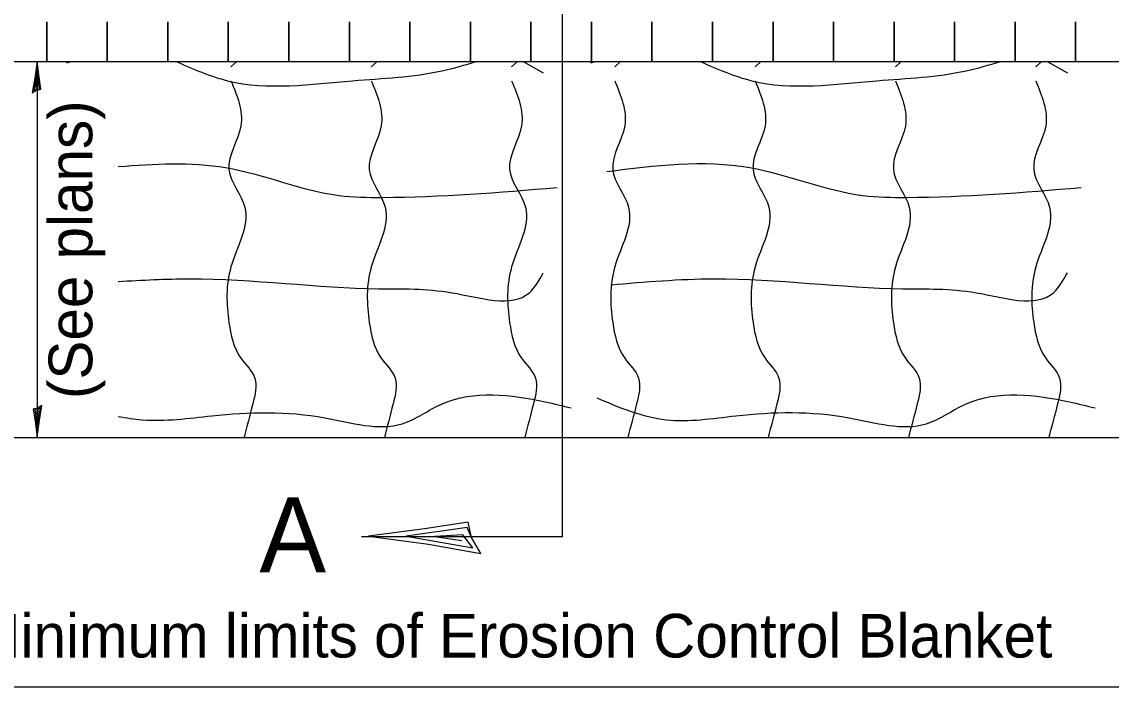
# Model space of a CAD drawing. Extents: x 0 to 2.83, y -0.07 to 1.83.
# Drawn here: x 2.0261 to 2.3172, y 0.4312 to 0.609 of the extents above; entities that cross this region are included whole.
import ezdxf

# ---------------------------------------------------------------- set-up
doc = ezdxf.new("R2010")
doc.units = 0
doc.layers.add('RD_Pr_Roadway_Dimensions', color=7, linetype='Continuous')
doc.layers.add('SH_General_Details', color=7, linetype='Continuous')

msp = doc.modelspace()

# ---------------------------------------------------------------- linework, layer by layer
at = {"layer": 'RD_Pr_Roadway_Dimensions'}
for p, q in [((2.03019, 0.59835), (2.03019, 0.49809)), ((2.46848, 0.4312), (1.87497, 0.4312))]:
    msp.add_line(p, q, dxfattribs=at)
for points in [[(2.03008, 0.59069), (2.03122, 0.59095), (2.03073, 0.59419), (2.03019, 0.59835), (2.02958, 0.5939), (2.0289, 0.59001), (2.03008, 0.59069), (2.03084, 0.59104), (2.03019, 0.59555), (2.02932, 0.59062), (2.03029, 0.59134), (2.03016, 0.59342), (2.02986, 0.59142)], [(2.03031, 0.50574), (2.02916, 0.50548), (2.02966, 0.50225), (2.03019, 0.49809), (2.0308, 0.50253), (2.03149, 0.50642), (2.03031, 0.50574), (2.02955, 0.5054), (2.0302, 0.50088), (2.03107, 0.50582), (2.0301, 0.50509), (2.03023, 0.50302), (2.03053, 0.50501)]]:
    msp.add_lwpolyline(points, dxfattribs=at)
at = {"layer": 'SH_General_Details'}
for p, q in [((2.17061, 0.47134), (2.17061, 1.75512)), ((2.03277, 0.60898), (2.03277, 0.59835)), ((2.03277, 0.59835), (2.03277, 0.60898)), ((2.04894, 0.60898), (2.04894, 0.59835)), ((2.04894, 0.59835), (2.04894, 0.60898)), ((2.06512, 0.60898), (2.06512, 0.59835)), ((2.06512, 0.59835), (2.06512, 0.60898)), ((2.08129, 0.60898), (2.08129, 0.59835)), ((2.08129, 0.59835), (2.08129, 0.60898)), ((2.09746, 0.60898), (2.09746, 0.59835)), ((2.09746, 0.59835), (2.09746, 0.60898)), ((2.11364, 0.60898), (2.11364, 0.59835)), ((2.11364, 0.59835), (2.11364, 0.60898)), ((2.12981, 0.60898), (2.12981, 0.59835)), ((2.12981, 0.59835), (2.12981, 0.60898)), ((2.14598, 0.60898), (2.14598, 0.59835)), ((2.14598, 0.59835), (2.14598, 0.60898)), ((2.16216, 0.60898), (2.16216, 0.59835)), ((2.16216, 0.59835), (2.16216, 0.60898)), ((2.17833, 0.60898), (2.17833, 0.59835)), ((2.17833, 0.59835), (2.17833, 0.60898)), ((2.1945, 0.60898), (2.1945, 0.59835)), ((2.1945, 0.59835), (2.1945, 0.60898)), ((2.21068, 0.60898), (2.21068, 0.59835)), ((2.21068, 0.59835), (2.21068, 0.60898)), ((2.22685, 0.60898), (2.22685, 0.59835)), ((2.22685, 0.59835), (2.22685, 0.60898)), ((2.24302, 0.60898), (2.24302, 0.59835)), ((2.24302, 0.59835), (2.24302, 0.60898)), ((2.2592, 0.60898), (2.2592, 0.59835)), ((2.2592, 0.59835), (2.2592, 0.60898)), ((2.27537, 0.60898), (2.27537, 0.59835)), ((2.27537, 0.59835), (2.27537, 0.60898)), ((2.29154, 0.60898), (2.29154, 0.59835)), ((2.29154, 0.59835), (2.29154, 0.60898)), ((2.30772, 0.60898), (2.30772, 0.59835)), ((2.30772, 0.59835), (2.30772, 0.60898)), ((1.9544, 0.59835), (2.3864, 0.59835)), ((2.03813, 0.598), (2.03926, 0.59835)), ((2.08356, 0.59835), (2.082, 0.59694)), ((2.12106, 0.59835), (2.1195, 0.59694)), ((2.15856, 0.59835), (2.157, 0.59694)), ((2.16006, 0.59835), (2.16546, 0.59535)), ((2.17818, 0.598), (2.17932, 0.59835)), ((2.18612, 0.59835), (2.18455, 0.59694)), ((2.22362, 0.59835), (2.22205, 0.59694)), ((2.26112, 0.59835), (2.25955, 0.59694)), ((2.29862, 0.59835), (2.29705, 0.59694)), ((2.30011, 0.59835), (2.30551, 0.59535)), ((1.87372, 0.49795), (2.4674, 0.49795)), ((2.17061, 0.47134), (2.11689, 0.47134))]:
    msp.add_line(p, q, dxfattribs=at)
msp.add_lwpolyline([(2.14631, 0.47118), (2.14538, 0.47529), (2.13374, 0.47352), (2.11876, 0.47158), (2.13475, 0.46939), (2.14876, 0.46693), (2.14631, 0.47118), (2.14508, 0.4739), (2.12882, 0.47156), (2.14659, 0.46844), (2.14397, 0.47194), (2.1365, 0.47146), (2.14369, 0.47038)], dxfattribs=at)
for points in [[(2.06741, 0.59835), (2.0811, 0.59323), (2.11452, 0.59323), (2.1384, 0.59588), (2.14754, 0.59835)], [(2.20746, 0.59835), (2.22116, 0.59323), (2.25458, 0.59323), (2.27845, 0.59588), (2.2876, 0.59835)], [(2.082, 0.59323), (2.08465, 0.58117), (2.08146, 0.5695), (2.08571, 0.55942), (2.082, 0.5435), (2.08146, 0.52864), (2.08465, 0.5191), (2.08836, 0.51379), (2.08783, 0.50689), (2.0855, 0.49795)], [(2.1195, 0.59323), (2.12215, 0.58117), (2.11896, 0.5695), (2.12321, 0.55942), (2.1195, 0.5435), (2.11896, 0.52864), (2.12215, 0.5191), (2.12586, 0.51379), (2.12533, 0.50689), (2.123, 0.49795)], [(2.157, 0.59323), (2.15965, 0.58117), (2.15646, 0.5695), (2.16071, 0.55942), (2.157, 0.5435), (2.15646, 0.52864), (2.15965, 0.5191), (2.16336, 0.51379), (2.16283, 0.50689), (2.1605, 0.49795)], [(2.18455, 0.59323), (2.18721, 0.58117), (2.18402, 0.5695), (2.18826, 0.55942), (2.18455, 0.5435), (2.18402, 0.52864), (2.18721, 0.5191), (2.19092, 0.51379), (2.19039, 0.50689), (2.18805, 0.49795)], [(2.22205, 0.59323), (2.22471, 0.58117), (2.22152, 0.5695), (2.22576, 0.55942), (2.22205, 0.5435), (2.22152, 0.52864), (2.22471, 0.5191), (2.22842, 0.51379), (2.22789, 0.50689), (2.22555, 0.49795)], [(2.25955, 0.59323), (2.26221, 0.58117), (2.25902, 0.5695), (2.26326, 0.55942), (2.25955, 0.5435), (2.25902, 0.52864), (2.26221, 0.5191), (2.26592, 0.51379), (2.26539, 0.50689), (2.26305, 0.49795)], [(2.29705, 0.59323), (2.29971, 0.58117), (2.29652, 0.5695), (2.30076, 0.55942), (2.29705, 0.5435), (2.29652, 0.52864), (2.29971, 0.5191), (2.30342, 0.51379), (2.30289, 0.50689), (2.30055, 0.49795)], [(2.0519, 0.57032), (2.08057, 0.57003), (2.11081, 0.5626), (2.12248, 0.56206), (2.16917, 0.56472)], [(2.18243, 0.56896), (2.22063, 0.57003), (2.25087, 0.5626), (2.26254, 0.56206), (2.30922, 0.56472)], [(2.0519, 0.53961), (2.07102, 0.54031), (2.12142, 0.53767), (2.14105, 0.5366), (2.16174, 0.5366), (2.16546, 0.5419)], [(2.18349, 0.53872), (2.21108, 0.54031), (2.26148, 0.53767), (2.28111, 0.5366), (2.3018, 0.5366), (2.30551, 0.5419)], [(2.0519, 0.50353), (2.05829, 0.50265), (2.07686, 0.50371), (2.1071, 0.50318), (2.12778, 0.50159), (2.1384, 0.50689), (2.16599, 0.50743), (2.17288, 0.50583)], [(2.17977, 0.50848), (2.19834, 0.50265), (2.21691, 0.50371), (2.24715, 0.50318), (2.26784, 0.50159), (2.27845, 0.50689), (2.30604, 0.50743), (2.31294, 0.50583)]]:
    msp.add_spline(points, degree=3, dxfattribs=at)

# ---------------------------------------------------------------- texts
at = {"layer": 'RD_Pr_Roadway_Dimensions'}
msp.add_text('(See plans)', height=0.0116667, rotation=90, dxfattribs=at).set_placement((2.04494, 0.5082))
msp.add_text('Minimum limits of Erosion Control Blanket', height=0.0116667, dxfattribs=at).set_placement((2.01277, 0.43913))
at = {"layer": 'SH_General_Details'}
msp.add_text('A', height=0.02, dxfattribs=at).set_placement((2.08959, 0.46189))

doc.saveas('drawing.dxf')
